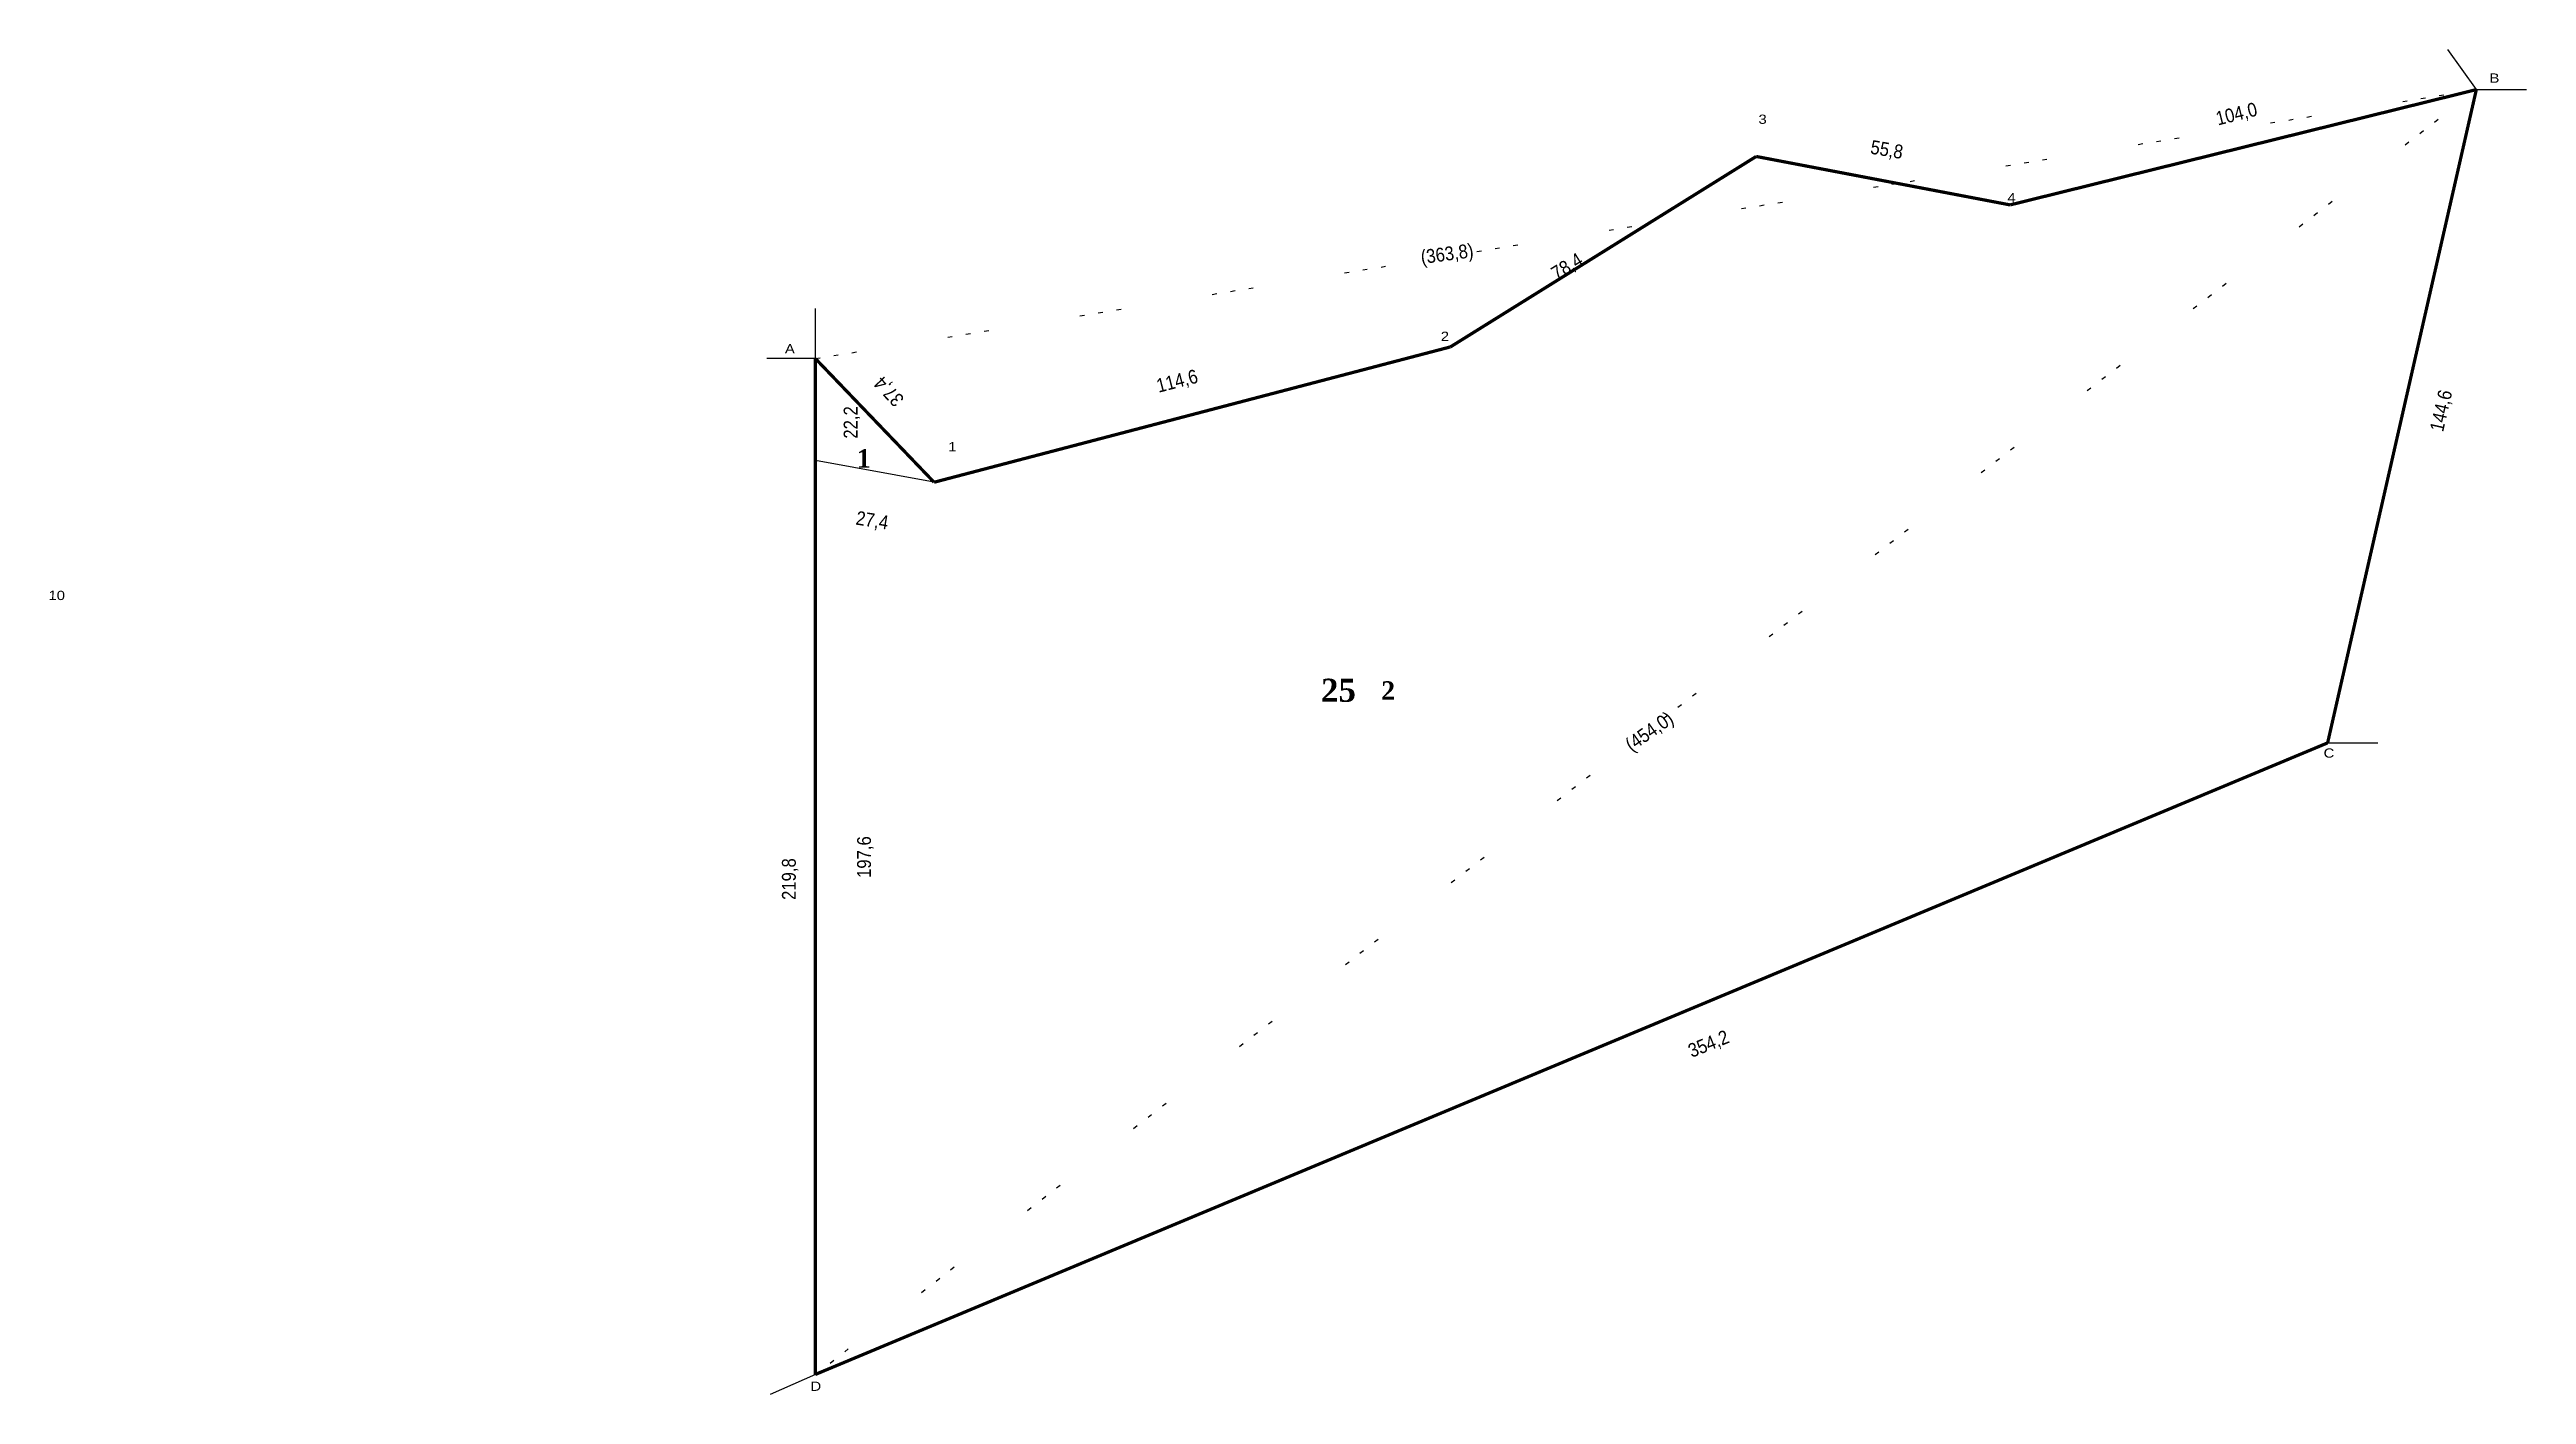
# Model space of a CAD drawing. Header units: metres. Extents: x 60 to 596, y 461 to 752.
import ezdxf
from ezdxf.enums import TextEntityAlignment as Align

# ---------------------------------------------------------------- set-up
doc = ezdxf.new("R2010")
doc.units = ezdxf.units.M
doc.linetypes.add('CHAINLINE', pattern=[29, -10, 1, -3, 1, -3, 1, -10])
doc.layers.add('BOUNDARY', color=1, linetype='Continuous', lineweight=100)
for name, color, linetype in [('BOUNDARY_DIMENSIONS', 220, 'Continuous'), ('CHAIN_LINES', 251, 'CHAINLINE'), ('CHAINLINE_DIMENSIONS', 251, 'Continuous'), ('DIMENSIONS', 200, 'Continuous'), ('SEPARATION_LINE', 7, 'Continuous'), ('STONES', 7, 'Continuous'), ('SUBDIVISION', 130, 'Continuous'), ('SUBDIVISION_LINES', 3, 'Continuous'), ('SURVEY_NUMBER', 1, 'Continuous')]:
    doc.layers.add(name, color=color, linetype=linetype)
doc.styles.add('TIMES_NEW_ROMAN', font='timesbd.ttf')

msp = doc.modelspace()

# ---------------------------------------------------------------- linework, layer by layer
at = {"layer": 'BOUNDARY', "const_width": 0.7}
for points in [[(484.2232395, 718.1981729999999), (585.1181489999999, 743.1506774999999)], [(585.1181489999999, 743.1506774999999), (552.9330345, 601.753152)], [(363.07702199999994, 687.4595804999999), (429.25540349999994, 728.6854575)], [(429.25540349999994, 728.6854575), (484.2232395, 718.1981729999999)], [(251.33319749999998, 658.16751), (363.07702199999994, 687.4595804999999)], [(225.65743199999997, 684.9281669999999), (251.33319749999998, 658.16751)], [(225.65743199999997, 662.8687064999999), (225.65743199999997, 684.9281669999999)], [(225.65743199999997, 465.05682299999995), (225.65743199999997, 662.8687064999999)], [(552.9330345, 601.753152), (225.65743199999997, 465.05682299999995)]]:
    msp.add_lwpolyline(points, dxfattribs=at)
at = {"layer": 'CHAIN_LINES', "linetype": 'CHAINLINE'}
for points in [[(225.65743199999997, 684.9281669999999), (585.1181489999999, 743.1506774999999)], [(225.65743199999997, 465.05682299999995), (585.1181489999999, 743.1506774999999)], [(552.9330345, 601.753152), (585.1181489999999, 743.1506774999999)], [(225.65743199999997, 684.9281669999999), (225.65743199999997, 465.05682299999995)], [(225.65743199999997, 465.05682299999995), (552.9330345, 601.753152)]]:
    msp.add_lwpolyline(points, dxfattribs=at)
at = {"layer": 'SEPARATION_LINE'}
for points in [[(585.1181489999999, 743.1506774999999), (578.9704304999999, 751.8298094999999)], [(585.1181489999999, 743.1506774999999), (595.9670639999999, 743.1506774999999)], [(225.65743199999997, 684.9281669999999), (225.65743199999997, 695.777082)], [(225.65743199999997, 684.9281669999999), (215.17014749999998, 684.9281669999999)], [(552.9330345, 601.753152), (563.7819495, 601.753152)], [(225.65743199999997, 465.05682299999995), (215.8934085, 460.71725699999996)]]:
    msp.add_lwpolyline(points, dxfattribs=at)
at = {"layer": 'SUBDIVISION_LINES'}
msp.add_lwpolyline([(251.33319749999998, 658.16751), (225.65743199999997, 662.8687064999999)], dxfattribs=at)

# ---------------------------------------------------------------- texts
at = {"layer": 'BOUNDARY_DIMENSIONS', "width": 0.9}
for s, rotation, p in [('104,0', 14.13047986241403, (533.2042852211608, 737.9305421153869)), ('55,8', -9.79620991747452, (457.54034276925654, 730.2006901778869)), ('78,4', 31.48746936421399, (388.30074937499995, 704.904632288452)), ('37,4', 133.47923033885624, (241.53120986059568, 677.7932042980956)), ('114,6', 14.43206293613592, (303.926928384613, 680.1130560096129)), ('144,6', 77.12499844038753, (577.4624374952086, 673.6633680961303)), ('219,8', 90, (219.90207950239562, 572.2712166586304)), ('354,2', 22.067899562410222, (418.93628689425657, 536.6524223269042))]:
    msp.add_text(s, height=3, rotation=rotation, dxfattribs=at).set_placement(p, align=Align.MIDDLE_CENTER)
at = {"layer": 'CHAINLINE_DIMENSIONS', "width": 0.9}
for s, rotation, p in [('(363,8)', 7.765166018425334, (362.35015219953914, 707.6367480672911)), ('(454,0)', 34.992020198558656, (406.10924158172605, 604.2484112788695))]:
    msp.add_text(s, height=3, rotation=rotation, dxfattribs=at).set_placement(p, align=Align.MIDDLE_CENTER)
at = {"layer": 'DIMENSIONS', "width": 0.9}
for s, rotation, p in [('22,2', 90, (233.2625209735565, 671.115687403839)), ('27,4', -9.137151014138713, (237.95829875482175, 649.9548733990173)), ('197,6', 90, (236.17545200239562, 577.0339062355956))]:
    msp.add_text(s, height=3, rotation=rotation, dxfattribs=at).set_placement(p, align=Align.MIDDLE_CENTER)
at = {"layer": 'STONES', "width": 1.2}
for s, p in [('B', (589.0418531683044, 745.6513665336913)), ('3', (430.64586217785643, 736.7443834807433)), ('4', (484.5233769230346, 719.7459621346435)), ('2', (361.89991295672604, 689.7541154278564)), ('1', (255.28762613461302, 665.8630176346435)), ('D', (225.74242090626524, 462.4946850336914))]:
    msp.add_text(s, height=2, dxfattribs=at).set_placement(p, align=Align.MIDDLE_CENTER)
for s, rotation, p in [('A', -1.2060487792199577, (220.1371371201782, 687.0672034615172)), ('10', -0.5456575934157205, (61.44644673858261, 633.6796909807433)), ('C', -0.7848246029918882, (553.2241444038391, 599.5526224615173))]:
    msp.add_text(s, height=2, rotation=rotation, dxfattribs=at).set_placement(p, align=Align.MIDDLE_CENTER)
at = {"layer": 'SUBDIVISION', "style": 'TIMES_NEW_ROMAN'}
for s, p in [('1', (236.12120963461302, 663.3316041346435)), ('2', (349.60447595672605, 613.0884494278564))]:
    msp.add_text(s, height=4, dxfattribs=at).set_placement(p, align=Align.MIDDLE_CENTER)
at = {"layer": 'SURVEY_NUMBER', "style": 'TIMES_NEW_ROMAN'}
msp.add_text('25', height=5, dxfattribs=at).set_placement((338.84326887893485, 613.145417709137), align=Align.MIDDLE_CENTER)

doc.saveas('drawing.dxf')
